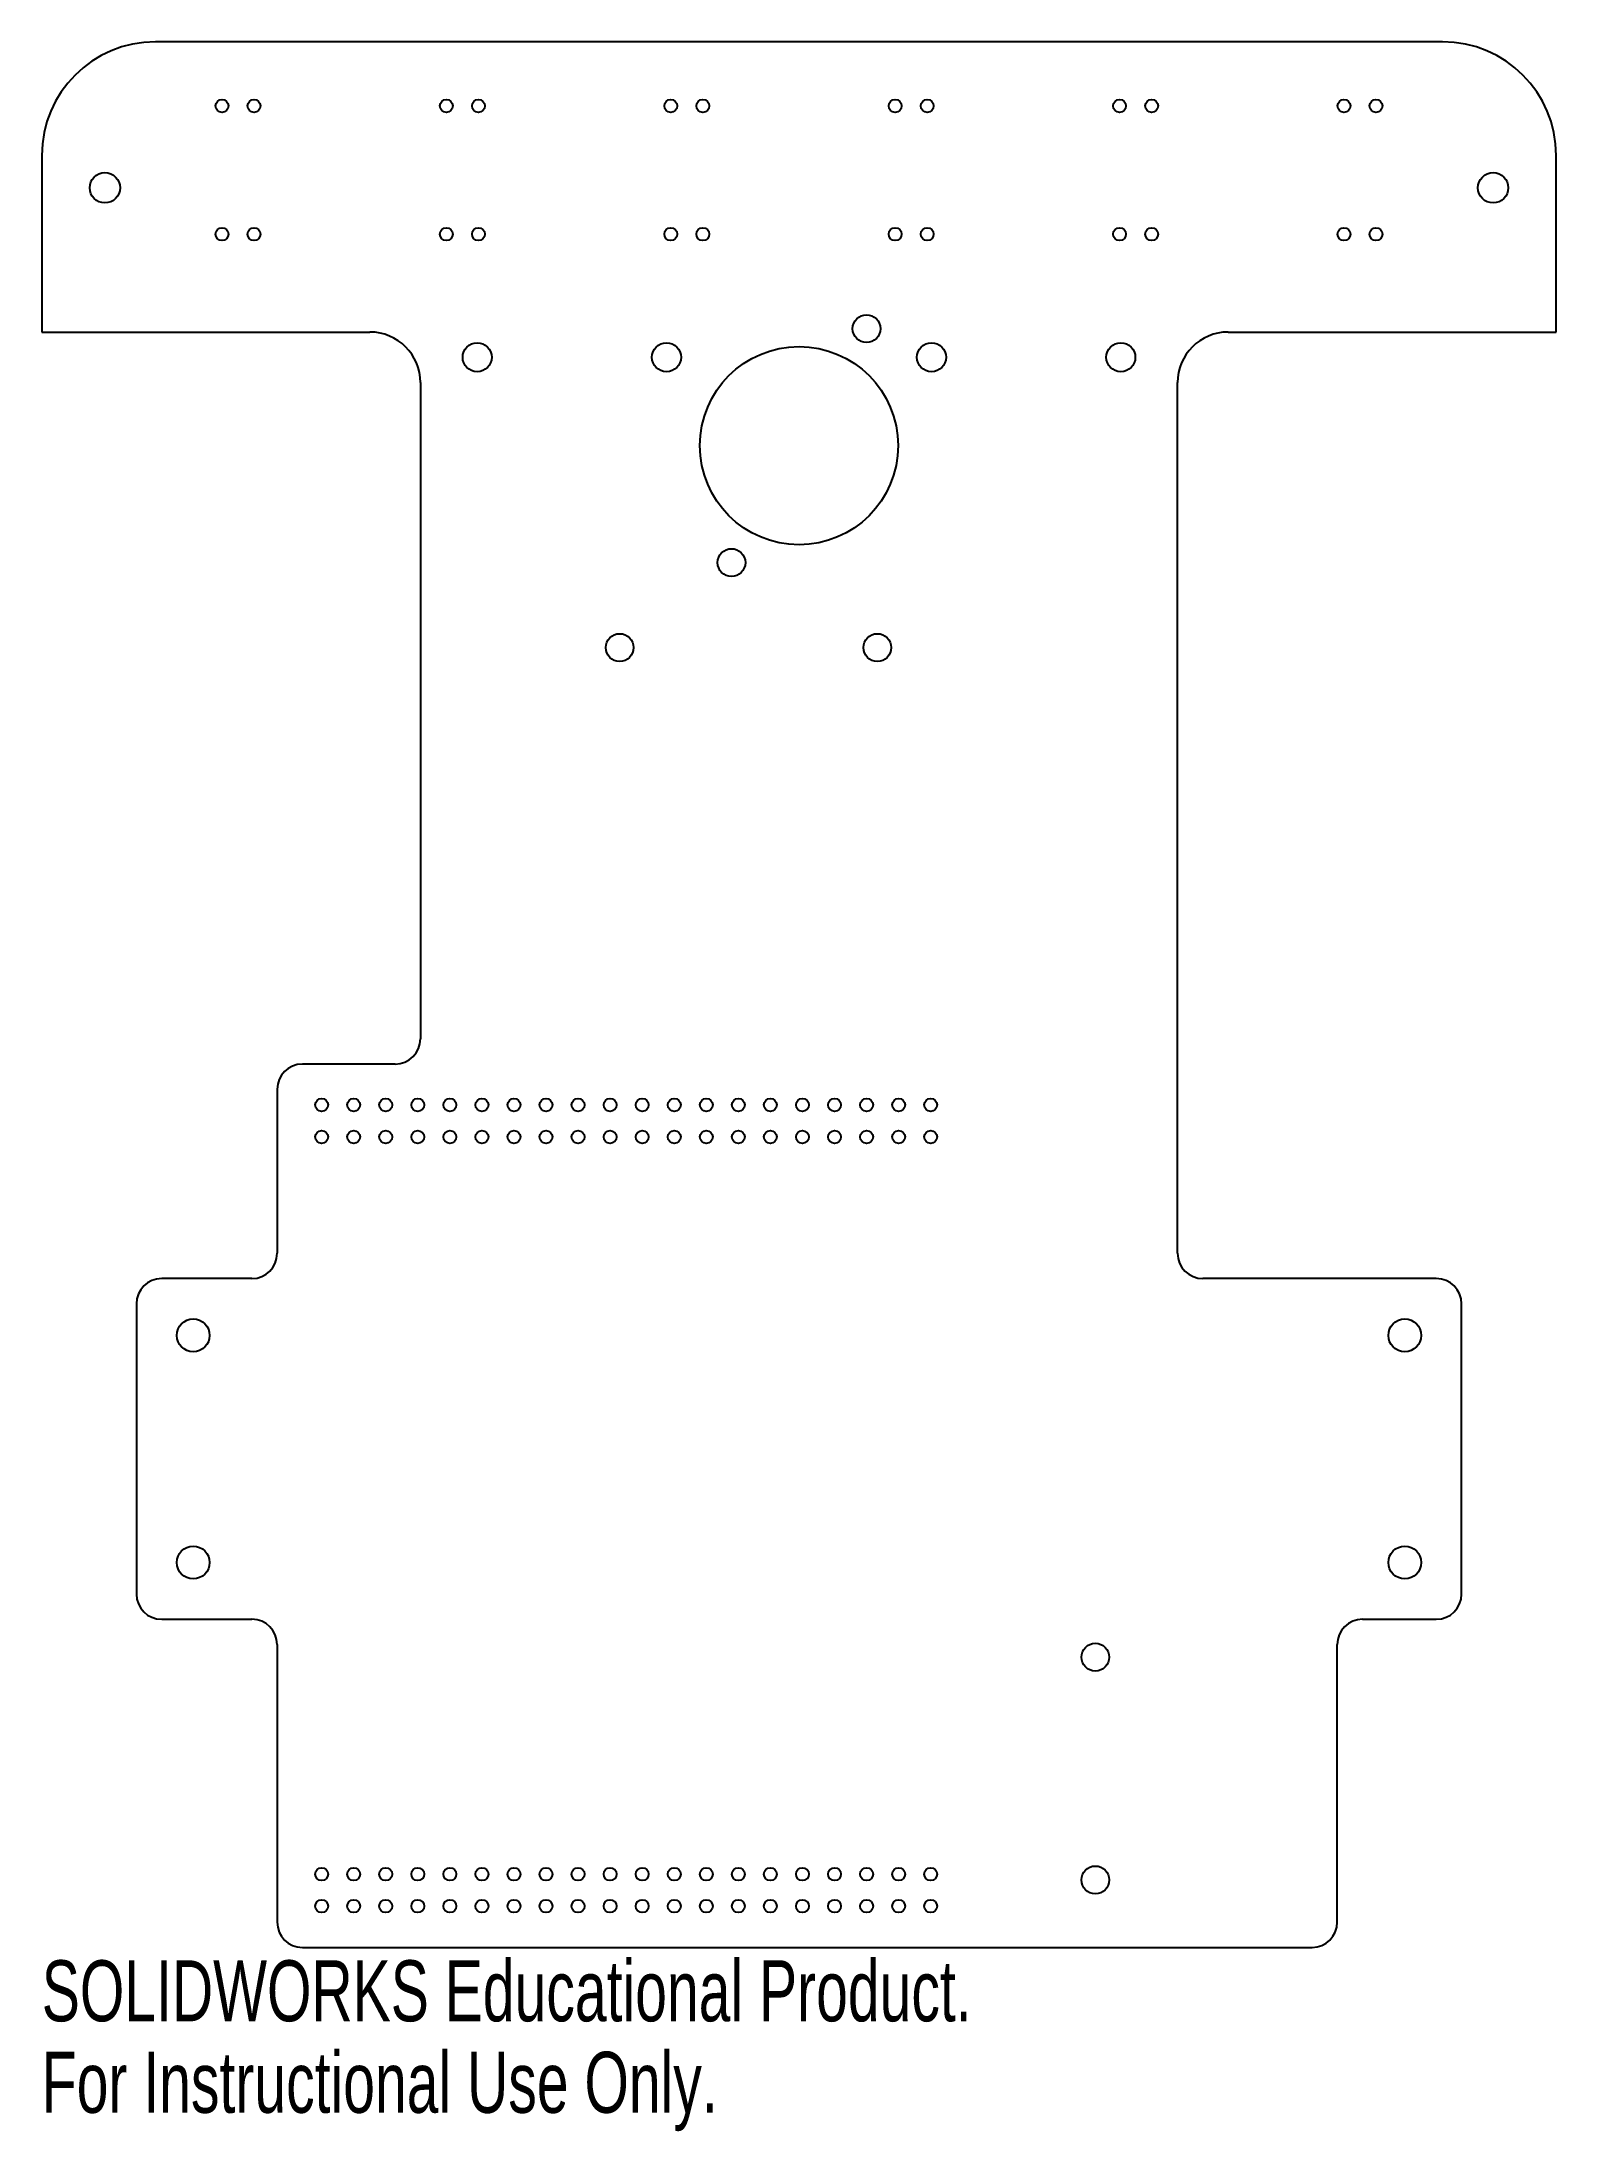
# Model space of a CAD drawing. Header units: millimetres. Extents: x -60 to 60, y -166 to 0.
import ezdxf

# ---------------------------------------------------------------- set-up
doc = ezdxf.new("R2010")
doc.units = ezdxf.units.MM
doc.styles.add('SLDTEXTSTYLE0', font='TXT', dxfattribs={"width": 0.7})

msp = doc.modelspace()

# ---------------------------------------------------------------- linework, layer by layer
at = {"color": 7, "linetype": 'Continuous', "lineweight": 25}
for p, q in [((51, 0), (-51, 0)), ((-60, -9), (-60, -23)), ((60, -23), (60, -9)), ((-60, -23), (-34, -23)), ((34, -23), (60, -23)), ((-30, -27), (-30, -79)), ((30, -96), (30, -27)), ((-32, -81), (-39.35, -81)), ((-41.35, -83), (-41.35, -96)), ((-43.35, -98), (-50.5, -98)), ((50.5, -98), (32, -98)), ((-52.5, -100), (-52.5, -123)), ((52.5, -123), (52.5, -100)), ((-50.5, -125), (-43.35, -125)), ((44.65, -125), (50.5, -125)), ((-41.35, -127), (-41.35, -149)), ((42.65, -149), (42.65, -127)), ((-39.35, -151), (40.65, -151))]:
    msp.add_line(p, q, dxfattribs=at)
for centre, radius in [((-45.72, -5.08), 0.51), ((-43.18, -5.08), 0.51), ((-27.94, -5.08), 0.51), ((-25.4, -5.08), 0.51), ((-10.16, -5.08), 0.51), ((-7.62, -5.08), 0.51), ((7.62, -5.08), 0.51), ((10.16, -5.08), 0.51), ((25.4, -5.08), 0.51), ((27.94, -5.08), 0.51), ((43.18, -5.08), 0.51), ((45.72, -5.08), 0.51), ((-55, -11.57), 1.2), ((55, -11.57), 1.2), ((-45.72, -15.24), 0.51), ((-43.18, -15.24), 0.51), ((-27.94, -15.24), 0.51), ((-25.4, -15.24), 0.51), ((-10.16, -15.24), 0.51), ((-7.62, -15.24), 0.51), ((7.62, -15.24), 0.51), ((10.16, -15.24), 0.51), ((25.4, -15.24), 0.51), ((27.94, -15.24), 0.51), ((43.18, -15.24), 0.51), ((45.72, -15.24), 0.51), ((5.35, -22.7335), 1.1), ((-25.5, -25), 1.15), ((-10.5, -25), 1.15), ((0, -32), 7.85), ((10.5, -25), 1.15), ((25.5, -25), 1.15), ((-5.35, -41.2665), 1.1), ((-14.21, -48), 1.1), ((6.21, -48), 1.1), ((-37.826, -84.2398), 0.51), ((-35.286, -84.2398), 0.51), ((-32.746, -84.2398), 0.51), ((-30.206, -84.2398), 0.51), ((-27.666, -84.2398), 0.51), ((-25.126, -84.2398), 0.51), ((-22.586, -84.2398), 0.51), ((-20.046, -84.2398), 0.51), ((-17.506, -84.2398), 0.51), ((-14.966, -84.2398), 0.51), ((-12.426, -84.2398), 0.51), ((-9.886, -84.2398), 0.51), ((-7.346, -84.2398), 0.51), ((-4.806, -84.2398), 0.51), ((-2.266, -84.2398), 0.51), ((0.274, -84.2398), 0.51), ((2.814, -84.2398), 0.51), ((5.354, -84.2398), 0.51), ((7.894, -84.2398), 0.51), ((10.434, -84.2398), 0.51), ((-37.826, -86.7798), 0.51), ((-35.286, -86.7798), 0.51), ((-32.746, -86.7798), 0.51), ((-30.206, -86.7798), 0.51), ((-27.666, -86.7798), 0.51), ((-25.126, -86.7798), 0.51), ((-22.586, -86.7798), 0.51), ((-20.046, -86.7798), 0.51), ((-17.506, -86.7798), 0.51), ((-14.966, -86.7798), 0.51), ((-12.426, -86.7798), 0.51), ((-9.886, -86.7798), 0.51), ((-7.346, -86.7798), 0.51), ((-4.806, -86.7798), 0.51), ((-2.266, -86.7798), 0.51), ((0.274, -86.7798), 0.51), ((2.814, -86.7798), 0.51), ((5.354, -86.7798), 0.51), ((7.894, -86.7798), 0.51), ((10.434, -86.7798), 0.51), ((-48, -102.5), 1.3), ((48, -102.5), 1.3), ((-48, -120.5), 1.3), ((48, -120.5), 1.3), ((23.48, -128), 1.1), ((-37.826, -145.19), 0.51), ((-35.286, -145.19), 0.51), ((-32.746, -145.19), 0.51), ((-30.206, -145.19), 0.51), ((-27.666, -145.19), 0.51), ((-25.126, -145.19), 0.51), ((-22.586, -145.19), 0.51), ((-20.046, -145.19), 0.51), ((-17.506, -145.19), 0.51), ((-14.966, -145.19), 0.51), ((-12.426, -145.19), 0.51), ((-9.886, -145.19), 0.51), ((-7.346, -145.19), 0.51), ((-4.806, -145.19), 0.51), ((-2.266, -145.19), 0.51), ((0.274, -145.19), 0.51), ((2.814, -145.19), 0.51), ((5.354, -145.19), 0.51), ((7.894, -145.19), 0.51), ((10.434, -145.19), 0.51), ((23.48, -145.65), 1.1), ((-37.826, -147.73), 0.51), ((-35.286, -147.73), 0.51), ((-32.746, -147.73), 0.51), ((-30.206, -147.73), 0.51), ((-27.666, -147.73), 0.51), ((-25.126, -147.73), 0.51), ((-22.586, -147.73), 0.51), ((-20.046, -147.73), 0.51), ((-17.506, -147.73), 0.51), ((-14.966, -147.73), 0.51), ((-12.426, -147.73), 0.51), ((-9.886, -147.73), 0.51), ((-7.346, -147.73), 0.51), ((-4.806, -147.73), 0.51), ((-2.266, -147.73), 0.51), ((0.274, -147.73), 0.51), ((2.814, -147.73), 0.51), ((5.354, -147.73), 0.51), ((7.894, -147.73), 0.51), ((10.434, -147.73), 0.51)]:
    msp.add_circle(centre, radius, dxfattribs=at)
for centre, radius, start, end in [((-51, -9), 9, 90, 180), ((51, -9), 9, 0, 90), ((-34, -27), 4, 0, 90), ((34, -27), 4, 90, 180), ((-32, -79), 2, 270, 0), ((-39.35, -83), 2, 90, 180), ((-43.35, -96), 2, 270, 0), ((32, -96), 2, 180, 270), ((-50.5, -100), 2, 90, 180), ((50.5, -100), 2, 0, 90), ((-50.5, -123), 2, 180, 270), ((50.5, -123), 2, 270, 0), ((-43.35, -127), 2, 0, 90), ((44.65, -127), 2, 90, 180), ((-39.35, -149), 2, 180, 270), ((40.65, -149), 2, 270, 0)]:
    msp.add_arc(centre, radius, start, end, dxfattribs=at)

# ---------------------------------------------------------------- texts
at = {"color": 7, "linetype": 'Continuous', "char_height": 4.83362, "attachment_point": 1, "style": 'SLDTEXTSTYLE0'}
for s, insert in [('SOLIDWORKS Educational Product.', (-60, -152.0196)), ('For Instructional Use Only.', (-60, -159.27))]:
    msp.add_mtext(s, dxfattribs=dict(at, insert=insert))

doc.saveas('drawing.dxf')
